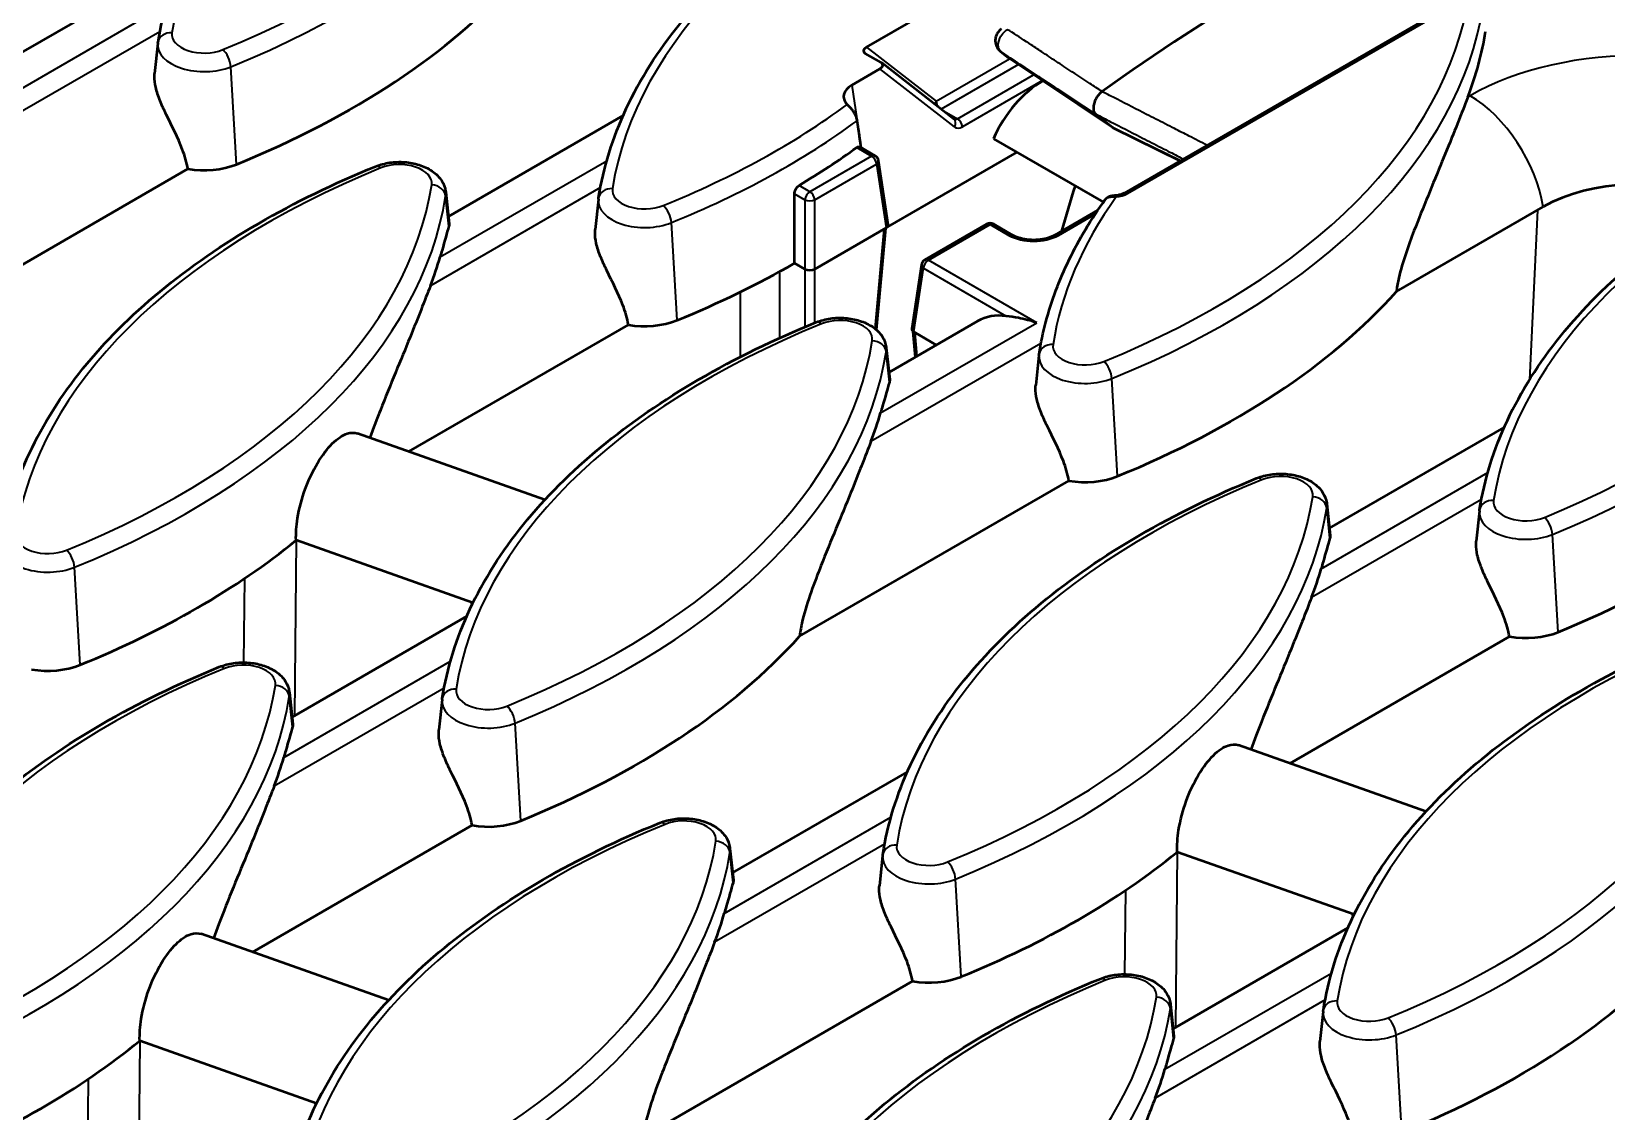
# Model space of a CAD drawing. Header units: millimetres. Extents: x 0 to 4362, y -130 to 2100.
# Drawn here: x 319.4 to 431.4, y 851.5 to 928.3 of the extents above; entities that cross this region are included whole.
import ezdxf

# ---------------------------------------------------------------- set-up
doc = ezdxf.new("R2010")
doc.units = ezdxf.units.MM
doc.header["$LTSCALE"] = 5
doc.layers.add('Sichtbar (ISO)', color=7, linetype='Continuous', lineweight=50)
doc.layers.add('Sichtbar schmal (ISO)', color=7, linetype='Continuous', lineweight=35)

msp = doc.modelspace()

# ---------------------------------------------------------------- linework, layer by layer
at = {"layer": 'Sichtbar (ISO)'}
for p, q in [((317.716, 926.219), (330.134, 933.388)), ((378.76, 927.18), (385.582, 931.119)), ((421.335, 930.817), (397.065, 916.805)), ((328.384, 927.453), (328.153, 925.308)), ((379.801, 926.076), (378.659, 926.735)), ((384.962, 922.065), (379.838, 926.051)), ((388.273, 926.874), (388.876, 926.393)), ((396.255, 921.457), (388.942, 926.344)), ((377.709, 924.481), (379.7, 925.631)), ((349.031, 915.138), (361.449, 922.307)), ((396.232, 921.474), (395.044, 922.423)), ((396.293, 921.435), (401.045, 919.103)), ((387.777, 920.668), (395.592, 916.156)), ((379.367, 919.457), (378.288, 920.08)), ((389.437, 919.709), (380.248, 914.404)), ((311.37, 907.472), (330.51, 918.522)), ((380.3, 914.558), (379.612, 919.099)), ((348.844, 916.877), (349.086, 914.626)), ((359.698, 916.372), (359.468, 914.226)), ((416.426, 909.805), (426.851, 915.824)), ((395.191, 915.58), (392.148, 913.823)), ((380.155, 914.33), (375.079, 911.399)), ((379.46, 907.08), (380.116, 914.307)), ((382.903, 912.057), (387.293, 914.592)), ((389.126, 913.823), (387.793, 914.592)), ((374.375, 911.399), (373.638, 911.824)), ((382.659, 911.699), (381.971, 907.159)), ((346.213, 898.428), (361.825, 907.441)), ((380.346, 904.057), (386.644, 907.693)), ((382.231, 905.145), (382.065, 906.964)), ((383.719, 906.004), (382.115, 906.93)), ((380.159, 905.796), (380.401, 903.545)), ((391.013, 905.291), (390.783, 903.145)), ((411.66, 892.976), (424.079, 900.145)), ((355.892, 895.003), (342.566, 899.718)), ((374, 885.31), (393.139, 896.36)), ((411.474, 894.715), (411.715, 892.464)), ((422.328, 894.21), (422.097, 892.064)), ((350.778, 887.677), (338.201, 892.128)), ((337.919, 879.562), (350.337, 886.731)), ((408.842, 876.266), (424.454, 885.279)), ((337.733, 881.301), (337.974, 879.05)), ((348.587, 880.796), (348.356, 878.651)), ((418.521, 872.841), (405.195, 877.556)), ((369.234, 868.481), (381.652, 875.65)), ((335.101, 862.852), (350.713, 871.865)), ((369.047, 870.22), (369.289, 867.969)), ((413.408, 865.515), (400.83, 869.966)), ((379.901, 869.715), (379.671, 867.57)), ((400.549, 857.4), (412.967, 864.569)), ((344.78, 859.427), (331.454, 864.142)), ((362.888, 849.734), (382.028, 860.784)), ((400.362, 859.139), (400.604, 856.888)), ((411.216, 858.634), (410.986, 856.489)), ((339.667, 852.101), (327.089, 856.552))]:
    msp.add_line(p, q, dxfattribs=at)
for centre, start, end in [((379.117, 919.024), 8.61675, 60), ((387.543, 914.159), 60, 120), ((383.153, 911.624), 120, 171.38325)]:
    msp.add_arc(centre, 0.5, start, end, dxfattribs=at)
for centre, major_axis, ratio, start_param, end_param in [((407.254, 819.258), (68.812, 119.187), 0.5773503, 0.6643252, 0.9064807), ((297.345, 948.841), (-63.568, 0), 0.5773503, 2.1848933, 2.6638716), ((359.975, 931.578), (63.043, 0), 0.5773503, 6.0631154, 6.1926871), ((379.141, 926.99), (-0.595, -0.115), 0.5145128, 5.3038821, 6.8186264), ((379.32, 925.821), (-0.595, -0.115), 0.5145128, 2.1622894, 3.6770338), ((389.48, 927.148), (-0.646, -0.72), 0.9996966, 0.0575777, 0.1424058), ((391.209, 919.909), (2.95, 5.11), 0.5773503, 0.7652981, 1.7511319), ((379.14, 923.668), (-2.015, 0), 0.5729812, 5.5015852, 6.7974444), ((396.774, 922.313), (-0.5, -0.868), 0.5766119, 6.1954873, 6.3215478), ((328.66, 942.659), (-63.043, 0), 0.5773503, 2.3724296, 2.4711665), ((331.67, 920.732), (-4, 0), 0.5773503, 1.2765781, 2.1848933), ((439.287, 920.125), (35.4, 61.315), 0.5773503, 1.93599, 1.9860263), ((433.568, 911.945), (9.5, 0), 0.5773503, 0.9087248, 2.3561945), ((379.798, 914.533), (0.504, 0), 0.5729812, 5.5015852, 6.3697947), ((286.234, 918.164), (63.043, 0), 0.5773503, 6.0631154, 6.1203042), ((328.66, 937.76), (-63.568, 0), 0.5773503, 2.1848933, 2.3568296), ((374.727, 911.606), (0.5, 0), 0.5817527, 3.9307889, 5.493989), ((359.975, 926.679), (-63.568, 0), 0.5773503, 2.1848933, 2.6638716), ((390.066, 901.008), (-3.206, 6.798), 0.6252357, 5.9003991, 6.3351301), ((362.984, 909.651), (-4, 0), 0.5773503, 1.2765781, 2.1848933), ((382.472, 907.134), (-0.504, 0), 0.5729812, 6.1965759, 7.0647854), ((317.548, 907.083), (63.043, 0), 0.5773503, 6.0631154, 6.1203042), ((391.29, 915.598), (-63.568, 0), 0.5773503, 2.1848933, 2.6638716), ((394.299, 898.57), (-4, 0), 0.5773503, 1.2765781, 2.1848933), ((286.234, 913.265), (-63.568, 0), 0.5773503, 2.1848933, 2.5278613), ((348.863, 896.002), (63.043, 0), 0.5773503, 6.0631154, 6.1203042), ((425.614, 887.489), (-4, 0), 0.5773503, 1.2765781, 2.1848933), ((317.548, 902.184), (-63.568, 0), 0.5773503, 2.1848933, 2.6638716), ((320.558, 885.157), (-4, 0), 0.5773503, 1.2765781, 2.1848933), ((275.122, 882.588), (63.043, 0), 0.5773503, 6.0631154, 6.1203042), ((351.873, 874.075), (-4, 0), 0.5773503, 1.2765781, 2.1848933), ((348.863, 891.103), (-63.568, 0), 0.5773503, 2.1848933, 2.5278613), ((306.437, 871.507), (63.043, 0), 0.5773503, 6.0631154, 6.1203042), ((380.178, 880.022), (-63.568, 0), 0.5773503, 2.1848933, 2.6638716), ((383.188, 862.994), (-4, 0), 0.5773503, 1.2765781, 2.1848933), ((275.122, 877.689), (-63.568, 0), 0.5773503, 2.1848933, 2.5278613), ((337.751, 860.426), (63.043, 0), 0.5773503, 6.0631154, 6.1203042)]:
    msp.add_ellipse(centre, major_axis=major_axis, ratio=ratio, start_param=start_param, end_param=end_param, dxfattribs=at)
for points, knots in [([(328.395, 927.539), (328.733, 929.691), (329.394, 931.82), (331.332, 935.962), (332.607, 937.975), (335.724, 941.827), (337.564, 943.666), (341.752, 947.124), (344.099, 948.742), (349.228, 951.715), (352.01, 953.07), (354.97, 954.274)], [5.58828531, 5.58828531, 5.58828531, 5.58828531, 5.76152555, 5.76152555, 5.9347658, 5.9347658, 6.10800604, 6.10800604, 6.28124629, 6.28124629, 6.45448653, 6.45448653, 6.45448653, 6.45448653]), ([(359.71, 916.458), (360.048, 918.61), (360.709, 920.739), (362.646, 924.881), (363.922, 926.894), (367.038, 930.746), (368.879, 932.585), (373.067, 936.043), (375.413, 937.661), (380.543, 940.634), (383.325, 941.988), (386.284, 943.193)], [5.58828531, 5.58828531, 5.58828531, 5.58828531, 5.76152555, 5.76152555, 5.9347658, 5.9347658, 6.10800604, 6.10800604, 6.28124629, 6.28124629, 6.45448653, 6.45448653, 6.45448653, 6.45448653]), ([(388.34, 928.471), (388.252, 928.409), (388.187, 928.343), (388.078, 928.206), (388.033, 928.134), (387.961, 927.973), (387.933, 927.885), (387.903, 927.672), (387.899, 927.545), (387.966, 927.288), (388.013, 927.174), (388.142, 926.995), (388.203, 926.93), (388.273, 926.874)], [0, 0, 0, 0, 0.002072925, 0.002072925, 0.004215201, 0.004215201, 0.006357476, 0.006357476, 0.00849575, 0.00849575, 0.009885065, 0.009885065, 0.010711379, 0.010711379, 0.010711379, 0.010711379]), ([(328.384, 927.453), (328.384, 927.459), (328.385, 927.465), (328.386, 927.476), (328.387, 927.482), (328.388, 927.494), (328.389, 927.499), (328.391, 927.511), (328.392, 927.517), (328.393, 927.528), (328.394, 927.534), (328.395, 927.539)], [5.559690499, 5.559690499, 5.559690499, 5.559690499, 5.565409461, 5.565409461, 5.571128423, 5.571128423, 5.576847385, 5.576847385, 5.582566347, 5.582566347, 5.588285309, 5.588285309, 5.588285309, 5.588285309]), ([(330.51, 918.522), (330.432, 918.981), (330.295, 919.45), (329.805, 920.748), (329.365, 921.581), (328.83, 922.691), (328.673, 923.029), (328.405, 923.696), (328.296, 924.026), (328.171, 924.579), (328.135, 924.852), (328.142, 925.176), (328.146, 925.243), (328.153, 925.308)], [2.82851537, 2.82851537, 2.82851537, 2.82851537, 2.9796104, 2.9796104, 3.24690309, 3.24690309, 3.34987153, 3.34987153, 3.45283997, 3.45283997, 3.54324006, 3.54324006, 3.56691242, 3.56691242, 3.56691242, 3.56691242]), ([(395.499, 924.019), (395.407, 923.953), (395.318, 923.868), (395.157, 923.671), (395.086, 923.561), (394.972, 923.328), (394.93, 923.209), (394.88, 922.976), (394.872, 922.866), (394.889, 922.691), (394.907, 922.623), (394.962, 922.506), (394.999, 922.459), (395.044, 922.423)], [0, 0, 0, 0, 0.03933314, 0.03933314, 0.07841122, 0.07841122, 0.11729714, 0.11729714, 0.15616326, 0.15616326, 0.18571193, 0.18571193, 0.21530841, 0.21530841, 0.21530841, 0.21530841]), ([(377.728, 922.729), (377.678, 922.789), (377.627, 922.846), (377.507, 922.976), (377.441, 923.043), (377.385, 923.1)], [-0.199580782, -0.199580782, -0.199580782, -0.199580782, -0.181335947, -0.181335947, -0.155326489, -0.155326489, -0.155326489, -0.155326489]), ([(378.1, 921.949), (378.088, 922.031), (378.063, 922.124), (377.993, 922.316), (377.927, 922.445), (377.822, 922.608), (377.777, 922.671), (377.728, 922.729)], [0.00846176, 0.00846176, 0.00846176, 0.00846176, 0.037105695, 0.037105695, 0.074075642, 0.074075642, 0.095206537, 0.095206537, 0.095206537, 0.095206537]), ([(421.498, 923.632), (421.436, 923.474), (421.374, 923.314), (420.862, 921.996), (420.295, 920.57), (419.023, 917.463), (418.316, 915.793), (417.294, 913.126), (416.844, 911.899), (416.525, 910.483), (416.464, 910.159), (416.429, 909.832), (416.428, 909.819), (416.426, 909.805)], [1.4012919, 1.4012919, 1.4012919, 1.4012919, 1.4831314, 1.4831314, 2.0748242, 2.0748242, 2.6665171, 2.6665171, 3.0117053, 3.0117053, 3.1021459, 3.1021459, 3.1060816, 3.1060816, 3.1060816, 3.1060816]), ([(422.339, 894.296), (422.677, 896.448), (423.339, 898.577), (425.276, 902.719), (426.551, 904.732), (429.668, 908.584), (431.509, 910.423), (435.696, 913.881), (438.043, 915.499), (443.172, 918.472), (445.954, 919.826), (448.914, 921.031)], [5.58828531, 5.58828531, 5.58828531, 5.58828531, 5.76152555, 5.76152555, 5.9347658, 5.9347658, 6.10800604, 6.10800604, 6.28124629, 6.28124629, 6.45448653, 6.45448653, 6.45448653, 6.45448653]), ([(378.058, 920.044), (378.096, 920.072), (378.138, 920.091), (378.217, 920.105), (378.255, 920.099), (378.286, 920.081), (378.287, 920.081), (378.288, 920.08)], [0.076396156, 0.076396156, 0.076396156, 0.076396156, 0.094798926, 0.094798926, 0.113705623, 0.113705623, 0.11418681, 0.11418681, 0.11418681, 0.11418681]), ([(317.283, 891.964), (317.621, 894.115), (318.283, 896.244), (320.22, 900.386), (321.496, 902.399), (324.612, 906.251), (326.453, 908.09), (330.64, 911.548), (332.987, 913.166), (338.116, 916.139), (340.898, 917.494), (343.858, 918.698)], [5.58828531, 5.58828531, 5.58828531, 5.58828531, 5.76152555, 5.76152555, 5.9347658, 5.9347658, 6.10800604, 6.10800604, 6.28124629, 6.28124629, 6.45448653, 6.45448653, 6.45448653, 6.45448653]), ([(343.858, 918.698), (344.177, 918.828), (344.519, 918.916), (345.218, 919.015), (345.575, 919.027), (346.278, 918.974), (346.623, 918.911), (347.282, 918.705), (347.596, 918.561), (348.145, 918.186), (348.385, 917.958), (348.701, 917.453), (348.8, 917.201), (348.84, 916.915), (348.842, 916.896), (348.844, 916.877)], [0.1713012, 0.1713012, 0.1713012, 0.1713012, 0.5447081, 0.5447081, 0.9139605, 0.9139605, 1.2818418, 1.2818418, 1.6552499, 1.6552499, 2.0093361, 2.0093361, 2.2758247, 2.2758247, 2.2942911, 2.2942911, 2.2942911, 2.2942911]), ([(373.637, 916.748), (373.637, 916.792), (373.642, 916.84), (373.667, 916.951), (373.69, 917.015), (373.747, 917.127), (373.784, 917.183), (373.866, 917.278), (373.912, 917.316), (373.956, 917.342), (373.956, 917.342), (373.956, 917.342)], [0.004354817, 0.004354817, 0.004354817, 0.004354817, 0.018903924, 0.018903924, 0.037807847, 0.037807847, 0.056638805, 0.056638805, 0.075469763, 0.075469763, 0.075540722, 0.075540722, 0.075540722, 0.075540722]), ([(359.698, 916.372), (359.699, 916.378), (359.7, 916.384), (359.701, 916.395), (359.702, 916.401), (359.703, 916.413), (359.704, 916.418), (359.705, 916.43), (359.706, 916.436), (359.708, 916.447), (359.709, 916.453), (359.71, 916.458)], [5.559690499, 5.559690499, 5.559690499, 5.559690499, 5.565409461, 5.565409461, 5.571128423, 5.571128423, 5.576847385, 5.576847385, 5.582566347, 5.582566347, 5.588285309, 5.588285309, 5.588285309, 5.588285309]), ([(391.024, 905.377), (391.144, 906.135), (391.303, 906.89), (391.7, 908.392), (391.938, 909.139), (392.491, 910.62), (392.807, 911.354), (393.514, 912.809), (393.905, 913.528), (394.762, 914.951), (395.227, 915.653), (395.728, 916.345)], [5.58828531, 5.58828531, 5.58828531, 5.58828531, 5.64931092, 5.64931092, 5.71033653, 5.71033653, 5.77136214, 5.77136214, 5.83238775, 5.83238775, 5.89341337, 5.89341337, 5.89341337, 5.89341337]), ([(396.469, 916.625), (396.427, 916.622), (396.384, 916.618), (396.298, 916.609), (396.255, 916.604), (396.172, 916.591), (396.131, 916.584), (396.045, 916.563), (395.999, 916.55), (395.913, 916.508), (395.883, 916.492), (395.812, 916.44), (395.768, 916.401), (395.728, 916.345)], [0.369342134, 0.369342134, 0.369342134, 0.369342134, 0.38089184, 0.38089184, 0.392441546, 0.392441546, 0.403991252, 0.403991252, 0.415540958, 0.415540958, 0.420764587, 0.420764587, 0.427090664, 0.427090664, 0.427090664, 0.427090664]), ([(397.065, 916.805), (397.033, 916.786), (396.999, 916.769), (396.926, 916.735), (396.887, 916.72), (396.807, 916.691), (396.765, 916.679), (396.681, 916.657), (396.638, 916.648), (396.553, 916.634), (396.511, 916.629), (396.469, 916.625)], [4.84796568, 4.84796568, 4.84796568, 4.84796568, 4.99826883, 4.99826883, 5.14857197, 5.14857197, 5.29887512, 5.29887512, 5.44917827, 5.44917827, 5.59948141, 5.59948141, 5.59948141, 5.59948141]), ([(349.065, 914.443), (348.927, 913.985), (348.762, 913.391), (348.538, 912.599), (348.491, 912.433), (348.442, 912.261)], [1.09829535, 1.09829535, 1.09829535, 1.09829535, 1.45268918, 1.45268918, 1.54121651, 1.54121651, 1.54121651, 1.54121651]), ([(349.086, 914.626), (349.088, 914.607), (349.088, 914.586), (349.085, 914.527), (349.078, 914.486), (349.065, 914.443)], [3.52470314, 3.52470314, 3.52470314, 3.52470314, 3.543240058, 3.543240058, 3.576592277, 3.576592277, 3.576592277, 3.576592277]), ([(361.825, 907.441), (361.747, 907.9), (361.61, 908.369), (361.119, 909.667), (360.68, 910.5), (360.145, 911.61), (359.987, 911.948), (359.72, 912.615), (359.611, 912.945), (359.485, 913.498), (359.45, 913.771), (359.457, 914.095), (359.461, 914.162), (359.468, 914.226)], [2.82851537, 2.82851537, 2.82851537, 2.82851537, 2.9796104, 2.9796104, 3.24690309, 3.24690309, 3.34987153, 3.34987153, 3.45283997, 3.45283997, 3.54324006, 3.54324006, 3.56691242, 3.56691242, 3.56691242, 3.56691242]), ([(392.148, 913.823), (392.017, 913.748), (391.861, 913.679), (391.509, 913.567), (391.313, 913.524), (390.901, 913.471), (390.685, 913.462), (390.258, 913.481), (390.048, 913.508), (389.656, 913.596), (389.476, 913.655), (389.25, 913.756), (389.185, 913.789), (389.126, 913.823)], [-0.7816001, -0.7816001, -0.7816001, -0.7816001, -0.5017703, -0.5017703, -0.2158222, -0.2158222, 0.0746127, 0.0746127, 0.365965, 0.365965, 0.6544537, 0.6544537, 0.7816001, 0.7816001, 0.7816001, 0.7816001]), ([(347.756, 910.218), (347.353, 909.177), (346.86, 907.921), (345.647, 904.93), (344.898, 903.16), (343.96, 900.781), (343.698, 900.103), (343.455, 899.403)], [5.0571531, 5.0571531, 5.0571531, 5.0571531, 5.5983494, 5.5983494, 6.239433, 6.239433, 6.4545461, 6.4545461, 6.4545461, 6.4545461]), ([(390.854, 907.587), (390.442, 907.727), (389.951, 907.85), (389.266, 907.981), (388.936, 908.028), (388.68, 908.063)], [0, 0, 0, 0, 0.14331405, 0.14331405, 0.25143457, 0.25143457, 0.25143457, 0.25143457]), ([(348.598, 880.883), (348.936, 883.034), (349.597, 885.163), (351.535, 889.305), (352.81, 891.318), (355.927, 895.17), (357.767, 897.009), (361.955, 900.467), (364.302, 902.085), (369.431, 905.058), (372.213, 906.413), (375.173, 907.617)], [5.58828531, 5.58828531, 5.58828531, 5.58828531, 5.76152555, 5.76152555, 5.9347658, 5.9347658, 6.10800604, 6.10800604, 6.28124629, 6.28124629, 6.45448653, 6.45448653, 6.45448653, 6.45448653]), ([(375.173, 907.617), (375.492, 907.747), (375.834, 907.835), (376.533, 907.934), (376.89, 907.946), (377.592, 907.893), (377.938, 907.83), (378.597, 907.624), (378.911, 907.48), (379.459, 907.105), (379.7, 906.877), (380.016, 906.372), (380.115, 906.12), (380.155, 905.834), (380.157, 905.815), (380.159, 905.796)], [0.1713012, 0.1713012, 0.1713012, 0.1713012, 0.5447081, 0.5447081, 0.9139605, 0.9139605, 1.2818418, 1.2818418, 1.6552499, 1.6552499, 2.0093361, 2.0093361, 2.2758247, 2.2758247, 2.2942911, 2.2942911, 2.2942911, 2.2942911]), ([(391.013, 905.291), (391.014, 905.297), (391.014, 905.303), (391.016, 905.314), (391.016, 905.32), (391.018, 905.332), (391.019, 905.337), (391.02, 905.349), (391.021, 905.355), (391.023, 905.366), (391.024, 905.372), (391.024, 905.377)], [5.559690499, 5.559690499, 5.559690499, 5.559690499, 5.565409461, 5.565409461, 5.571128423, 5.571128423, 5.576847385, 5.576847385, 5.582566347, 5.582566347, 5.588285309, 5.588285309, 5.588285309, 5.588285309]), ([(380.4, 903.545), (380.403, 903.526), (380.403, 903.505), (380.4, 903.446), (380.392, 903.405), (380.379, 903.362)], [3.52470314, 3.52470314, 3.52470314, 3.52470314, 3.543240058, 3.543240058, 3.576592277, 3.576592277, 3.576592277, 3.576592277]), ([(380.379, 903.362), (380.242, 902.904), (380.077, 902.309), (379.853, 901.518), (379.806, 901.352), (379.757, 901.18)], [1.09829535, 1.09829535, 1.09829535, 1.09829535, 1.45268918, 1.45268918, 1.54121651, 1.54121651, 1.54121651, 1.54121651]), ([(393.139, 896.36), (393.062, 896.819), (392.925, 897.288), (392.434, 898.586), (391.994, 899.419), (391.459, 900.529), (391.302, 900.867), (391.035, 901.534), (390.926, 901.864), (390.8, 902.417), (390.764, 902.69), (390.772, 903.014), (390.776, 903.081), (390.783, 903.145)], [2.82851537, 2.82851537, 2.82851537, 2.82851537, 2.9796104, 2.9796104, 3.24690309, 3.24690309, 3.34987153, 3.34987153, 3.45283997, 3.45283997, 3.54324006, 3.54324006, 3.56691242, 3.56691242, 3.56691242, 3.56691242]), ([(338.201, 892.128), (338.189, 892.609), (338.226, 893.143), (338.422, 894.388), (338.616, 895.108), (339.085, 896.394), (339.391, 897.046), (340.067, 898.176), (340.436, 898.655), (341.128, 899.343), (341.497, 899.598), (342.101, 899.794), (342.349, 899.793), (342.566, 899.717)], [0.0465019, 0.0465019, 0.0465019, 0.0465019, 0.2065634, 0.2065634, 0.4131269, 0.4131269, 0.619287, 0.619287, 0.825447, 0.825447, 1.0316859, 1.0316859, 1.1904579, 1.1904579, 1.1904579, 1.1904579]), ([(379.071, 899.137), (378.668, 898.096), (378.175, 896.84), (376.962, 893.849), (376.213, 892.079), (375.068, 889.177), (374.526, 887.778), (374.131, 886.151), (374.058, 885.792), (374.009, 885.4), (374.004, 885.355), (374, 885.31)], [5.0571531, 5.0571531, 5.0571531, 5.0571531, 5.5983494, 5.5983494, 6.239433, 6.239433, 6.6427143, 6.6427143, 6.7428645, 6.7428645, 6.7559465, 6.7559465, 6.7559465, 6.7559465]), ([(406.487, 896.536), (406.806, 896.666), (407.148, 896.754), (407.847, 896.853), (408.204, 896.865), (408.907, 896.812), (409.253, 896.749), (409.912, 896.543), (410.226, 896.399), (410.774, 896.024), (411.014, 895.796), (411.33, 895.291), (411.429, 895.039), (411.469, 894.752), (411.472, 894.734), (411.474, 894.715)], [0.1713012, 0.1713012, 0.1713012, 0.1713012, 0.5447081, 0.5447081, 0.9139605, 0.9139605, 1.2818418, 1.2818418, 1.6552499, 1.6552499, 2.0093361, 2.0093361, 2.2758247, 2.2758247, 2.2942911, 2.2942911, 2.2942911, 2.2942911]), ([(379.913, 869.802), (380.251, 871.953), (380.912, 874.082), (382.849, 878.224), (384.125, 880.237), (387.241, 884.089), (389.082, 885.928), (393.27, 889.386), (395.616, 891.004), (400.746, 893.977), (403.528, 895.332), (406.487, 896.536)], [5.58828531, 5.58828531, 5.58828531, 5.58828531, 5.76152555, 5.76152555, 5.9347658, 5.9347658, 6.10800604, 6.10800604, 6.28124629, 6.28124629, 6.45448653, 6.45448653, 6.45448653, 6.45448653]), ([(422.328, 894.21), (422.328, 894.216), (422.329, 894.222), (422.33, 894.233), (422.331, 894.239), (422.333, 894.25), (422.333, 894.256), (422.335, 894.268), (422.336, 894.273), (422.337, 894.285), (422.338, 894.291), (422.339, 894.296)], [5.559690499, 5.559690499, 5.559690499, 5.559690499, 5.565409461, 5.565409461, 5.571128423, 5.571128423, 5.576847385, 5.576847385, 5.582566347, 5.582566347, 5.588285309, 5.588285309, 5.588285309, 5.588285309]), ([(411.715, 892.464), (411.717, 892.445), (411.718, 892.424), (411.715, 892.365), (411.707, 892.324), (411.694, 892.281)], [3.52470314, 3.52470314, 3.52470314, 3.52470314, 3.543240058, 3.543240058, 3.576592277, 3.576592277, 3.576592277, 3.576592277]), ([(411.694, 892.281), (411.557, 891.823), (411.392, 891.228), (411.168, 890.437), (411.121, 890.271), (411.072, 890.099)], [1.09829535, 1.09829535, 1.09829535, 1.09829535, 1.45268918, 1.45268918, 1.54121651, 1.54121651, 1.54121651, 1.54121651]), ([(424.454, 885.279), (424.376, 885.738), (424.239, 886.207), (423.749, 887.505), (423.309, 888.338), (422.774, 889.448), (422.617, 889.786), (422.349, 890.453), (422.24, 890.782), (422.115, 891.336), (422.079, 891.609), (422.086, 891.933), (422.09, 892), (422.097, 892.064)], [2.82851537, 2.82851537, 2.82851537, 2.82851537, 2.9796104, 2.9796104, 3.24690309, 3.24690309, 3.34987153, 3.34987153, 3.45283997, 3.45283997, 3.54324006, 3.54324006, 3.56691242, 3.56691242, 3.56691242, 3.56691242]), ([(410.386, 888.056), (409.983, 887.015), (409.489, 885.759), (408.276, 882.768), (407.528, 880.998), (406.589, 878.619), (406.328, 877.941), (406.084, 877.241)], [5.0571531, 5.0571531, 5.0571531, 5.0571531, 5.5983494, 5.5983494, 6.239433, 6.239433, 6.4545461, 6.4545461, 6.4545461, 6.4545461]), ([(411.228, 858.721), (411.566, 860.872), (412.227, 863.001), (414.164, 867.143), (415.44, 869.156), (418.556, 873.008), (420.397, 874.847), (424.584, 878.305), (426.931, 879.923), (432.06, 882.896), (434.843, 884.251), (437.802, 885.455)], [5.58828531, 5.58828531, 5.58828531, 5.58828531, 5.76152555, 5.76152555, 5.9347658, 5.9347658, 6.10800604, 6.10800604, 6.28124629, 6.28124629, 6.45448653, 6.45448653, 6.45448653, 6.45448653]), ([(332.746, 883.122), (333.065, 883.252), (333.407, 883.34), (334.106, 883.439), (334.463, 883.451), (335.166, 883.398), (335.511, 883.335), (336.171, 883.129), (336.484, 882.985), (337.033, 882.61), (337.273, 882.382), (337.589, 881.877), (337.688, 881.625), (337.728, 881.339), (337.731, 881.32), (337.733, 881.301)], [0.1713012, 0.1713012, 0.1713012, 0.1713012, 0.5447081, 0.5447081, 0.9139605, 0.9139605, 1.2818418, 1.2818418, 1.6552499, 1.6552499, 2.0093361, 2.0093361, 2.2758247, 2.2758247, 2.2942911, 2.2942911, 2.2942911, 2.2942911]), ([(306.172, 856.388), (306.51, 858.539), (307.171, 860.668), (309.108, 864.81), (310.384, 866.823), (313.5, 870.675), (315.341, 872.515), (319.529, 875.972), (321.875, 877.59), (327.004, 880.563), (329.787, 881.918), (332.746, 883.122)], [5.58828531, 5.58828531, 5.58828531, 5.58828531, 5.76152555, 5.76152555, 5.9347658, 5.9347658, 6.10800604, 6.10800604, 6.28124629, 6.28124629, 6.45448653, 6.45448653, 6.45448653, 6.45448653]), ([(348.587, 880.796), (348.587, 880.802), (348.588, 880.808), (348.589, 880.819), (348.59, 880.825), (348.591, 880.837), (348.592, 880.842), (348.594, 880.854), (348.595, 880.86), (348.596, 880.871), (348.597, 880.877), (348.598, 880.883)], [5.559690499, 5.559690499, 5.559690499, 5.559690499, 5.565409461, 5.565409461, 5.571128423, 5.571128423, 5.576847385, 5.576847385, 5.582566347, 5.582566347, 5.588285309, 5.588285309, 5.588285309, 5.588285309]), ([(337.953, 878.867), (337.816, 878.409), (337.65, 877.815), (337.427, 877.023), (337.38, 876.858), (337.331, 876.685)], [1.09829535, 1.09829535, 1.09829535, 1.09829535, 1.45268918, 1.45268918, 1.54121651, 1.54121651, 1.54121651, 1.54121651]), ([(337.974, 879.05), (337.976, 879.031), (337.977, 879.011), (337.973, 878.951), (337.966, 878.91), (337.953, 878.867)], [3.52470314, 3.52470314, 3.52470314, 3.52470314, 3.543240058, 3.543240058, 3.576592277, 3.576592277, 3.576592277, 3.576592277]), ([(350.713, 871.865), (350.635, 872.324), (350.498, 872.793), (350.008, 874.091), (349.568, 874.924), (349.033, 876.034), (348.876, 876.373), (348.608, 877.039), (348.499, 877.369), (348.374, 877.922), (348.338, 878.195), (348.345, 878.519), (348.349, 878.586), (348.356, 878.651)], [2.82851537, 2.82851537, 2.82851537, 2.82851537, 2.9796104, 2.9796104, 3.24690309, 3.24690309, 3.34987153, 3.34987153, 3.45283997, 3.45283997, 3.54324006, 3.54324006, 3.56691242, 3.56691242, 3.56691242, 3.56691242]), ([(400.83, 869.966), (400.818, 870.447), (400.855, 870.981), (401.052, 872.226), (401.246, 872.946), (401.715, 874.232), (402.021, 874.884), (402.696, 876.014), (403.065, 876.493), (403.757, 877.181), (404.126, 877.436), (404.731, 877.632), (404.978, 877.631), (405.195, 877.555)], [0.0465019, 0.0465019, 0.0465019, 0.0465019, 0.2065634, 0.2065634, 0.4131269, 0.4131269, 0.619287, 0.619287, 0.825447, 0.825447, 1.0316859, 1.0316859, 1.1904579, 1.1904579, 1.1904579, 1.1904579]), ([(336.645, 874.642), (336.242, 873.601), (335.748, 872.345), (334.535, 869.355), (333.787, 867.584), (332.848, 865.205), (332.586, 864.527), (332.343, 863.828)], [5.0571531, 5.0571531, 5.0571531, 5.0571531, 5.5983494, 5.5983494, 6.239433, 6.239433, 6.4545461, 6.4545461, 6.4545461, 6.4545461]), ([(364.061, 872.041), (364.38, 872.171), (364.722, 872.259), (365.421, 872.358), (365.778, 872.37), (366.481, 872.317), (366.826, 872.254), (367.485, 872.048), (367.799, 871.904), (368.348, 871.529), (368.588, 871.301), (368.904, 870.796), (369.003, 870.544), (369.043, 870.258), (369.045, 870.239), (369.047, 870.22)], [0.1713012, 0.1713012, 0.1713012, 0.1713012, 0.5447081, 0.5447081, 0.9139605, 0.9139605, 1.2818418, 1.2818418, 1.6552499, 1.6552499, 2.0093361, 2.0093361, 2.2758247, 2.2758247, 2.2942911, 2.2942911, 2.2942911, 2.2942911]), ([(337.486, 845.307), (337.825, 847.458), (338.486, 849.587), (340.423, 853.729), (341.699, 855.742), (344.815, 859.594), (346.656, 861.434), (350.843, 864.891), (353.19, 866.509), (358.319, 869.482), (361.102, 870.837), (364.061, 872.041)], [5.58828531, 5.58828531, 5.58828531, 5.58828531, 5.76152555, 5.76152555, 5.9347658, 5.9347658, 6.10800604, 6.10800604, 6.28124629, 6.28124629, 6.45448653, 6.45448653, 6.45448653, 6.45448653]), ([(379.901, 869.715), (379.902, 869.721), (379.903, 869.727), (379.904, 869.738), (379.905, 869.744), (379.906, 869.756), (379.907, 869.761), (379.909, 869.773), (379.909, 869.779), (379.911, 869.79), (379.912, 869.796), (379.913, 869.802)], [5.559690499, 5.559690499, 5.559690499, 5.559690499, 5.565409461, 5.565409461, 5.571128423, 5.571128423, 5.576847385, 5.576847385, 5.582566347, 5.582566347, 5.588285309, 5.588285309, 5.588285309, 5.588285309]), ([(369.268, 867.786), (369.13, 867.328), (368.965, 866.734), (368.741, 865.942), (368.695, 865.776), (368.646, 865.604)], [1.09829535, 1.09829535, 1.09829535, 1.09829535, 1.45268918, 1.45268918, 1.54121651, 1.54121651, 1.54121651, 1.54121651]), ([(369.289, 867.969), (369.291, 867.95), (369.292, 867.93), (369.288, 867.87), (369.281, 867.829), (369.268, 867.786)], [3.52470314, 3.52470314, 3.52470314, 3.52470314, 3.543240058, 3.543240058, 3.576592277, 3.576592277, 3.576592277, 3.576592277]), ([(382.028, 860.784), (381.95, 861.243), (381.813, 861.712), (381.322, 863.01), (380.883, 863.843), (380.348, 864.953), (380.191, 865.292), (379.923, 865.958), (379.814, 866.288), (379.688, 866.841), (379.653, 867.114), (379.66, 867.438), (379.664, 867.505), (379.671, 867.57)], [2.82851537, 2.82851537, 2.82851537, 2.82851537, 2.9796104, 2.9796104, 3.24690309, 3.24690309, 3.34987153, 3.34987153, 3.45283997, 3.45283997, 3.54324006, 3.54324006, 3.56691242, 3.56691242, 3.56691242, 3.56691242]), ([(327.089, 856.552), (327.077, 857.033), (327.114, 857.567), (327.31, 858.812), (327.505, 859.532), (327.974, 860.818), (328.279, 861.47), (328.955, 862.6), (329.324, 863.079), (330.016, 863.767), (330.385, 864.023), (330.99, 864.218), (331.237, 864.217), (331.454, 864.141)], [0.0465019, 0.0465019, 0.0465019, 0.0465019, 0.2065634, 0.2065634, 0.4131269, 0.4131269, 0.619287, 0.619287, 0.825447, 0.825447, 1.0316859, 1.0316859, 1.1904579, 1.1904579, 1.1904579, 1.1904579]), ([(367.96, 863.561), (367.556, 862.52), (367.063, 861.264), (365.85, 858.274), (365.101, 856.503), (363.957, 853.601), (363.415, 852.202), (363.019, 850.575), (362.946, 850.216), (362.898, 849.824), (362.893, 849.779), (362.888, 849.734)], [5.0571531, 5.0571531, 5.0571531, 5.0571531, 5.5983494, 5.5983494, 6.239433, 6.239433, 6.6427143, 6.6427143, 6.7428645, 6.7428645, 6.7559465, 6.7559465, 6.7559465, 6.7559465]), ([(368.801, 834.226), (369.139, 836.377), (369.801, 838.506), (371.738, 842.648), (373.013, 844.661), (376.13, 848.513), (377.971, 850.353), (382.158, 853.81), (384.505, 855.428), (389.634, 858.401), (392.416, 859.756), (395.376, 860.96)], [5.58828531, 5.58828531, 5.58828531, 5.58828531, 5.76152555, 5.76152555, 5.9347658, 5.9347658, 6.10800604, 6.10800604, 6.28124629, 6.28124629, 6.45448653, 6.45448653, 6.45448653, 6.45448653]), ([(395.376, 860.96), (395.695, 861.09), (396.037, 861.178), (396.736, 861.277), (397.093, 861.289), (397.795, 861.236), (398.141, 861.173), (398.8, 860.967), (399.114, 860.823), (399.662, 860.448), (399.903, 860.22), (400.219, 859.715), (400.318, 859.463), (400.358, 859.177), (400.36, 859.158), (400.362, 859.139)], [0.1713012, 0.1713012, 0.1713012, 0.1713012, 0.5447081, 0.5447081, 0.9139605, 0.9139605, 1.2818418, 1.2818418, 1.6552499, 1.6552499, 2.0093361, 2.0093361, 2.2758247, 2.2758247, 2.2942911, 2.2942911, 2.2942911, 2.2942911]), ([(411.216, 858.634), (411.217, 858.64), (411.217, 858.646), (411.219, 858.657), (411.219, 858.663), (411.221, 858.675), (411.222, 858.68), (411.223, 858.692), (411.224, 858.698), (411.226, 858.709), (411.227, 858.715), (411.228, 858.721)], [5.559690499, 5.559690499, 5.559690499, 5.559690499, 5.565409461, 5.565409461, 5.571128423, 5.571128423, 5.576847385, 5.576847385, 5.582566347, 5.582566347, 5.588285309, 5.588285309, 5.588285309, 5.588285309]), ([(400.582, 856.705), (400.445, 856.247), (400.28, 855.653), (400.056, 854.861), (400.009, 854.695), (399.96, 854.523)], [1.09829535, 1.09829535, 1.09829535, 1.09829535, 1.45268918, 1.45268918, 1.54121651, 1.54121651, 1.54121651, 1.54121651]), ([(400.604, 856.888), (400.606, 856.869), (400.606, 856.849), (400.603, 856.789), (400.595, 856.748), (400.582, 856.705)], [3.52470314, 3.52470314, 3.52470314, 3.52470314, 3.543240058, 3.543240058, 3.576592277, 3.576592277, 3.576592277, 3.576592277]), ([(413.342, 849.703), (413.265, 850.162), (413.128, 850.631), (412.637, 851.929), (412.197, 852.762), (411.662, 853.872), (411.505, 854.21), (411.238, 854.877), (411.129, 855.207), (411.003, 855.76), (410.967, 856.033), (410.975, 856.357), (410.979, 856.424), (410.986, 856.489)], [2.82851537, 2.82851537, 2.82851537, 2.82851537, 2.9796104, 2.9796104, 3.24690309, 3.24690309, 3.34987153, 3.34987153, 3.45283997, 3.45283997, 3.54324006, 3.54324006, 3.56691242, 3.56691242, 3.56691242, 3.56691242]), ([(399.274, 852.48), (398.871, 851.439), (398.378, 850.183), (397.165, 847.193), (396.416, 845.422), (395.478, 843.043), (395.216, 842.365), (394.973, 841.665)], [5.0571531, 5.0571531, 5.0571531, 5.0571531, 5.5983494, 5.5983494, 6.239433, 6.239433, 6.4545461, 6.4545461, 6.4545461, 6.4545461])]:
    msp.add_open_spline(points, degree=3, knots=knots, dxfattribs=at)
for points in [[(378.343, 920.253), (378.222, 921.102), (378.1, 921.949)], [(378.375, 920.03), (378.359, 920.141), (378.343, 920.253)], [(373.638, 911.824), (373.638, 914.295), (373.637, 916.748)]]:
    msp.add_open_spline(points, degree=2, dxfattribs=at)
at = {"layer": 'Sichtbar schmal (ISO)'}
for p, q in [((397.315, 916.78), (421.585, 930.792)), ((317.128, 923.342), (328.976, 930.183)), ((328.523, 928.274), (316.442, 921.299)), ((378.76, 927.18), (383.702, 923.335)), ((383.702, 923.335), (388.929, 926.353)), ((389.555, 925.935), (384.063, 922.764)), ((388.92, 926.36), (388.317, 926.842)), ((396.232, 921.474), (388.92, 926.36)), ((333.975, 918.845), (333.567, 925.782)), ((385.007, 921.503), (379.7, 925.631)), ((385.219, 922.087), (390.634, 925.214)), ((391.259, 924.796), (385.571, 921.511)), ((377.709, 924.481), (378.073, 922.078)), ((421.655, 923.723), (421.498, 923.632)), ((384.113, 922.726), (385.219, 922.087)), ((401.054, 919.108), (396.232, 921.474)), ((378.226, 921.071), (378.385, 920.024)), ((379.117, 919.432), (374.727, 916.898)), ((378.058, 920.044), (379.117, 919.432)), ((348.442, 912.261), (360.29, 919.102)), ((375.079, 916.321), (379.469, 918.856)), ((379.469, 918.856), (380.155, 914.33)), ((359.838, 917.193), (347.756, 910.218)), ((374.727, 916.898), (373.956, 917.342)), ((349.065, 914.443), (348.837, 916.588)), ((373.637, 916.748), (374.375, 916.321)), ((374.375, 916.321), (374.375, 911.399)), ((375.079, 911.399), (375.079, 916.321)), ((365.289, 907.764), (364.882, 914.701)), ((392.398, 913.798), (395.006, 915.304)), ((426.439, 915.586), (425.877, 903.532)), ((379.98, 914.229), (379.34, 907.179)), ((383.153, 912.033), (387.543, 914.567)), ((387.543, 914.567), (388.876, 913.798)), ((374.374, 911.4), (374.374, 907.287)), ((375.08, 907.579), (375.08, 911.4)), ((382.115, 906.93), (382.801, 911.457)), ((382.801, 911.457), (388.68, 908.063)), ((390.854, 907.587), (383.153, 912.033)), ((372.59, 906.507), (372.59, 911.232)), ((369.765, 909.764), (369.765, 905.148)), ((379.757, 901.18), (390.854, 907.587)), ((382.353, 905.215), (382.202, 906.88)), ((391.153, 906.112), (379.071, 899.137)), ((380.379, 903.362), (380.152, 905.507)), ((396.604, 896.683), (396.196, 903.62)), ((411.072, 890.099), (422.92, 896.94)), ((422.467, 895.031), (410.386, 888.056)), ((411.694, 892.281), (411.467, 894.426)), ((427.919, 885.602), (427.511, 892.539)), ((338.116, 879.675), (338.241, 892.113)), ((322.863, 883.269), (322.455, 890.206)), ((334.533, 889.403), (334.472, 883.438)), ((350.65, 887.722), (350.676, 887.467)), ((337.331, 876.685), (349.179, 883.526)), ((348.726, 881.617), (336.645, 874.642)), ((337.953, 878.867), (337.725, 881.012)), ((354.178, 872.188), (353.77, 879.125)), ((368.646, 865.604), (380.493, 872.445)), ((380.041, 870.536), (367.96, 863.561)), ((369.268, 867.786), (369.04, 869.931)), ((400.745, 857.513), (400.871, 869.951)), ((385.492, 861.107), (385.085, 868.044)), ((397.162, 867.241), (397.102, 861.276)), ((413.279, 865.56), (413.306, 865.305)), ((399.96, 854.523), (411.808, 861.364)), ((411.356, 859.455), (399.274, 852.48)), ((400.582, 856.705), (400.355, 858.85)), ((327.004, 844.099), (327.13, 856.537)), ((416.807, 850.026), (416.399, 856.963)), ((323.421, 853.827), (323.361, 847.862)), ((339.538, 852.147), (339.565, 851.891))]:
    msp.add_line(p, q, dxfattribs=at)
for centre, major_axis, ratio, start_param, end_param in [((390.994, 924.973), (-61.864, 0), 0.5773503, 5.3264859, 6.1926871), ((297.345, 956.189), (61.864, 0), 0.5773503, 5.3264859, 6.1926871), ((297.345, 955.444), (62.861, 0), 0.5773503, 5.3264859, 6.1926871), ((422.309, 913.892), (-61.864, 0), 0.5773503, 5.3264859, 6.1926871), ((359.975, 934.027), (61.864, 0), 0.5773503, 5.3264859, 6.1924952), ((359.975, 933.282), (62.861, 0), 0.5773503, 5.3264859, 6.1926871), ((329.383, 927.384), (-0.988, 0.155), 0.8131553, 4.8395089, 6.2831853), ((331.67, 928.081), (-2.296, 0), 0.5773503, 6.1926871, 8.4680786), ((331.67, 927.336), (-3.292, 0), 0.5773503, 6.221282, 8.4680786), ((332.993, 926.181), (-0.377, 0.926), 0.4704822, 4.0864142, 5.5699441), ((388.866, 927.616), (-0.593, -0.742), 0.8133896, 0, 0.0702784), ((389.469, 927.135), (-0.593, -0.742), 0.8133896, 0, 0.0702784), ((389.496, 927.177), (-0.553, -0.833), 0.5611645, 6.2320327, 6.2813682), ((433.568, 916.844), (-16.848, 0), 0.5773503, 4.6726936, 5.4977871), ((421.655, 917.599), (3.75, -6.495), 0.5773503, 0.9867561, 2.3561945), ((328.66, 945.108), (-61.864, 0), 0.5773503, 2.1848933, 2.4777143), ((384.055, 923.168), (0.307, 0.395), 0.7729614, 1.7392482, 2.2470927), ((384.055, 923.168), (0.25, -0.433), 0.5773503, 4.0142573, 5.0310843), ((328.66, 944.363), (62.861, 0), 0.5773503, 5.3264859, 5.6175088), ((385.157, 922.531), (0.169, 0.476), 0.6659756, 3.0383039, 3.8048787), ((384.655, 921.671), (0.307, 0.395), 0.7729614, 4.8808408, 6.2831853), ((385.509, 922.364), (-0.427, -0.906), 0.6252357, 6.1439741, 7.0166387), ((385.219, 921.679), (0.25, -0.433), 0.5773503, 0.8726646, 2.3561945), ((484.938, 891.73), (-61.864, 0), 0.5773503, 5.3264859, 6.1926871), ((379.117, 919.024), (0.25, 0.433), 0.5773503, 0, 0.7853982), ((379.117, 919.024), (0.25, -0.433), 0.5773503, 0.8726646, 2.3561945), ((391.29, 922.946), (61.864, 0), 0.5773503, 5.3264859, 6.1926871), ((379.883, 889.397), (-61.864, 0), 0.5773503, 5.3264859, 6.1926871), ((344.235, 917.772), (-0.377, 0.926), 0.4704822, 5.5699441, 6.2831853), ((345.558, 917.505), (2.296, 0), 0.5773503, 6.1926871, 8.4680786), ((379.117, 919.024), (0.494, 0.075), 0.5729812, 5.4149759, 6.2831853), ((391.29, 922.201), (62.861, 0), 0.5773503, 5.3264859, 6.1926871), ((286.234, 920.613), (61.864, 0), 0.5773503, 5.3264859, 6.1926871), ((347.845, 916.569), (0.988, -0.155), 0.8131553, 0.2143864, 1.6979163), ((360.698, 916.303), (-0.988, 0.155), 0.8131553, 4.8395089, 6.2831853), ((362.984, 917), (-2.296, 0), 0.5773503, 6.1926871, 8.4680786), ((286.234, 919.868), (62.861, 0), 0.5773503, 5.3264859, 6.1926871), ((345.558, 916.76), (3.292, 0), 0.5773503, 6.1926871, 6.3450887), ((362.984, 916.255), (-3.292, 0), 0.5773503, 6.221282, 8.4680786), ((364.308, 915.1), (-0.377, 0.926), 0.4704822, 4.0864142, 5.5699441), ((374.727, 916.489), (-0.25, -0.433), 0.5773503, 3.9269908, 5.4105207), ((374.727, 916.489), (0.5, 0), 0.4727225, 3.9307889, 5.493989), ((374.727, 916.489), (-0.25, 0.433), 0.5773503, 4.0142573, 5.4977871), ((453.624, 902.811), (-61.864, 0), 0.5773503, 5.8887935, 6.1926871), ((396.508, 916.127), (-0.039, 0.498), 0.1105745, 5.663336, 6.2831853), ((396.657, 917.22), (1.122, 0.264), 0.5680221, 4.4479547, 5.1994704), ((397.315, 916.372), (-0.25, 0.433), 0.5773503, 5.4977871, 6.2831853), ((387.543, 914.159), (-0.25, 0.433), 0.5773503, 5.4977871, 6.2831853), ((387.543, 914.159), (0.25, 0.433), 0.5773503, 0, 0.7853982), ((388.876, 913.39), (0.25, 0.433), 0.5773503, 0, 0.7853982), ((390.637, 914.83), (2.5, 0), 0.5817527, 3.9307889, 5.493989), ((392.398, 913.39), (-0.25, 0.433), 0.5773503, 5.4977871, 6.2831853), ((383.153, 911.624), (-0.494, 0.075), 0.5729812, 0, 0.8682094), ((383.153, 911.624), (0.25, 0.433), 0.5773503, 0.7853982, 2.268928), ((383.153, 911.624), (-0.25, 0.433), 0.5773503, 5.4977871, 6.2831853), ((411.197, 878.316), (-61.864, 0), 0.5773503, 5.3264859, 6.1926871), ((375.55, 906.691), (-0.377, 0.926), 0.4704822, 5.5699441, 6.2831853), ((376.873, 906.424), (2.296, 0), 0.5773503, 6.1926871, 8.4680786), ((317.548, 909.532), (61.864, 0), 0.5773503, 5.3264859, 6.1926871), ((379.16, 905.488), (0.988, -0.155), 0.8131553, 0.2143864, 1.6979163), ((376.873, 905.679), (3.292, 0), 0.5773503, 6.1926871, 6.3450887), ((392.012, 905.222), (-0.988, 0.155), 0.8131553, 4.8395089, 6.2831853), ((394.299, 905.919), (-2.296, 0), 0.5773503, 6.1926871, 8.4680786), ((317.548, 908.787), (62.861, 0), 0.5773503, 5.3264859, 6.1926871), ((394.299, 905.174), (-3.292, 0), 0.5773503, 6.221282, 8.4680786), ((395.622, 904.019), (-0.377, 0.926), 0.4704822, 4.0864142, 5.5699441), ((442.512, 867.235), (-61.864, 0), 0.5773503, 5.3264859, 6.1926871), ((406.864, 895.61), (-0.377, 0.926), 0.4704822, 5.5699441, 6.2831853), ((408.188, 895.343), (2.296, 0), 0.5773503, 6.1926871, 8.4680786), ((348.863, 898.451), (61.864, 0), 0.5773503, 5.3264859, 6.1926871), ((410.474, 894.407), (0.988, -0.155), 0.8131553, 0.2143864, 1.6979163), ((408.188, 894.598), (3.292, 0), 0.5773503, 6.1926871, 6.3450887), ((423.327, 894.141), (-0.988, 0.155), 0.8131553, 4.8395089, 6.2831853), ((425.614, 894.838), (-2.296, 0), 0.5773503, 6.1926871, 8.4680786), ((348.863, 897.706), (62.861, 0), 0.5773503, 5.3264859, 6.1926871), ((425.614, 894.093), (-3.292, 0), 0.5773503, 6.221282, 8.4680786), ((426.937, 892.938), (-0.377, 0.926), 0.4704822, 4.0864142, 5.5699441), ((320.558, 892.505), (-2.296, 0), 0.5773503, 6.1926871, 8.4680786), ((320.558, 891.76), (-3.292, 0), 0.5773503, 6.221282, 8.4680786), ((321.881, 890.605), (-0.377, 0.926), 0.4704822, 4.0864142, 5.5699441), ((473.827, 856.154), (-61.864, 0), 0.5773503, 5.3264859, 6.1926871), ((380.178, 887.37), (61.864, 0), 0.5773503, 5.3264859, 6.1926871), ((380.178, 886.625), (62.861, 0), 0.5773503, 5.3264859, 6.1926871), ((368.771, 853.821), (-61.864, 0), 0.5773503, 5.3264859, 6.1926871), ((333.123, 882.196), (-0.377, 0.926), 0.4704822, 5.5699441, 6.2831853), ((334.446, 881.929), (2.296, 0), 0.5773503, 6.1926871, 8.4680786), ((275.122, 885.037), (61.864, 0), 0.5773503, 5.3264859, 6.1926871), ((336.733, 880.993), (0.988, -0.155), 0.8131553, 0.2143864, 1.6979163), ((334.446, 881.184), (3.292, 0), 0.5773503, 6.1926871, 6.3450887), ((349.586, 880.727), (-0.988, 0.155), 0.8131553, 4.8395089, 6.2831853), ((351.873, 881.424), (-2.296, 0), 0.5773503, 6.1926871, 8.4680786), ((275.122, 884.292), (62.861, 0), 0.5773503, 5.3264859, 6.1926871), ((351.873, 880.679), (-3.292, 0), 0.5773503, 6.221282, 8.4680786), ((353.196, 879.524), (-0.377, 0.926), 0.4704822, 4.0864142, 5.5699441), ((365.761, 870.848), (2.296, 0), 0.5773503, 6.1926871, 8.4680786), ((400.086, 842.74), (-61.864, 0), 0.5773503, 5.3264859, 6.1926871), ((364.438, 871.115), (-0.377, 0.926), 0.4704822, 5.5699441, 6.2831853), ((306.437, 873.956), (61.864, 0), 0.5773503, 5.3264859, 6.1926871), ((306.437, 873.211), (62.861, 0), 0.5773503, 5.3264859, 6.1926871), ((368.048, 869.912), (0.988, -0.155), 0.8131553, 0.2143864, 1.6979163), ((365.761, 870.103), (3.292, 0), 0.5773503, 6.1926871, 6.3450887), ((380.901, 869.646), (-0.988, 0.155), 0.8131553, 4.8395089, 6.2831853), ((383.188, 870.343), (-2.296, 0), 0.5773503, 6.1926871, 8.4680786), ((383.188, 869.598), (-3.292, 0), 0.5773503, 6.221282, 8.4680786), ((384.511, 868.443), (-0.377, 0.926), 0.4704822, 4.0864142, 5.5699441), ((395.753, 860.034), (-0.377, 0.926), 0.4704822, 5.5699441, 6.2831853), ((397.076, 859.767), (2.296, 0), 0.5773503, 6.1926871, 8.4680786), ((431.4, 831.659), (-61.864, 0), 0.5773503, 5.3264859, 6.1926871), ((337.751, 862.875), (61.864, 0), 0.5773503, 5.3264859, 6.1926871), ((337.751, 862.13), (62.861, 0), 0.5773503, 5.3264859, 6.1926871), ((399.363, 858.831), (0.988, -0.155), 0.8131553, 0.2143864, 1.6979163), ((397.076, 859.022), (3.292, 0), 0.5773503, 6.1926871, 6.3450887), ((412.215, 858.565), (-0.988, 0.155), 0.8131553, 4.8395089, 6.2831853), ((414.502, 859.262), (-2.296, 0), 0.5773503, 6.1926871, 8.4680786), ((414.502, 858.517), (-3.292, 0), 0.5773503, 6.221282, 8.4680786), ((415.825, 857.362), (-0.377, 0.926), 0.4704822, 4.0864142, 5.5699441)]:
    msp.add_ellipse(centre, major_axis=major_axis, ratio=ratio, start_param=start_param, end_param=end_param, dxfattribs=at)
for points, knots in [([(388.317, 926.842), (388.187, 926.944), (388.115, 927.127), (388.127, 927.543), (388.196, 927.764), (388.387, 928.084), (388.478, 928.198), (388.643, 928.35), (388.71, 928.401), (388.778, 928.442)], [-0.010711379, -0.010711379, -0.010711379, -0.010711379, -0.006908839, -0.006908839, -0.003481198, -0.003481198, -0.001338922, -0.001338922, 0, 0, 0, 0]), ([(395.499, 924.019), (395.211, 924.209), (394.923, 924.399), (394.064, 924.964), (393.493, 925.339), (392.566, 925.95), (392.209, 926.184), (391.674, 926.536), (391.496, 926.654), (391.032, 926.959), (390.747, 927.147), (390.005, 927.635), (389.549, 927.935), (388.988, 928.304), (388.883, 928.373), (388.778, 928.442)], [0.1006022, 0.1006022, 0.1006022, 0.1006022, 0.2376844, 0.2376844, 0.5093236, 0.5093236, 0.6790981, 0.6790981, 0.7639854, 0.7639854, 0.899805, 0.899805, 1.1171164, 1.1171164, 1.1670056, 1.1670056, 1.1670056, 1.1670056]), ([(388.317, 926.842), (388.422, 926.773), (388.527, 926.704), (389.089, 926.335), (389.545, 926.035), (390.288, 925.547), (390.573, 925.36), (391.037, 925.055), (391.216, 924.938), (391.751, 924.586), (392.108, 924.352), (393.036, 923.742), (393.607, 923.366), (394.467, 922.802), (394.755, 922.612), (395.044, 922.423)], [-1.1670056, -1.1670056, -1.1670056, -1.1670056, -1.1171164, -1.1171164, -0.899805, -0.899805, -0.7639854, -0.7639854, -0.6790981, -0.6790981, -0.5093236, -0.5093236, -0.2376844, -0.2376844, -0.1006022, -0.1006022, -0.1006022, -0.1006022]), ([(402.954, 920.205), (402.535, 920.419), (402.115, 920.634), (401.345, 921.028), (400.994, 921.208), (400.423, 921.5), (400.204, 921.612), (399.546, 921.949), (399.107, 922.173), (397.966, 922.757), (397.264, 923.116), (396.208, 923.657), (395.854, 923.838), (395.499, 924.019)], [-1.06196508, -1.06196508, -1.06196508, -1.06196508, -0.89980504, -0.89980504, -0.76398541, -0.76398541, -0.67909814, -0.67909814, -0.50932361, -0.50932361, -0.23768435, -0.23768435, -0.10060217, -0.10060217, -0.10060217, -0.10060217]), ([(395.044, 922.423), (395.398, 922.241), (395.752, 922.06), (396.807, 921.519), (397.509, 921.159), (398.649, 920.575), (399.088, 920.35), (399.745, 920.013), (399.965, 919.901), (400.535, 919.608), (400.886, 919.429), (401.247, 919.243), (401.258, 919.238), (401.269, 919.232)], [0.10060217, 0.10060217, 0.10060217, 0.10060217, 0.23768435, 0.23768435, 0.50932361, 0.50932361, 0.67909814, 0.67909814, 0.76398541, 0.76398541, 0.89980504, 0.89980504, 0.90402725, 0.90402725, 0.90402725, 0.90402725]), ([(395.728, 916.345), (395.728, 916.346), (395.728, 916.346), (395.728, 916.346), (395.77, 916.403), (395.84, 916.452), (395.954, 916.488), (396.026, 916.51), (396.115, 916.526), (396.211, 916.534), (396.271, 916.539), (396.333, 916.54), (396.395, 916.54), (396.433, 916.539), (396.471, 916.537), (396.508, 916.535)], [-0.427090664, -0.427090664, -0.427090664, -0.427090664, -0.426949188, -0.426949188, -0.426949188, -0.401456697, -0.401456697, -0.401456697, -0.385523891, -0.385523891, -0.385523891, -0.375565887, -0.375565887, -0.375565887, -0.369342134, -0.369342134, -0.369342134, -0.369342134])]:
    msp.add_open_spline(points, degree=3, knots=knots, dxfattribs=at)

doc.saveas('drawing.dxf')
